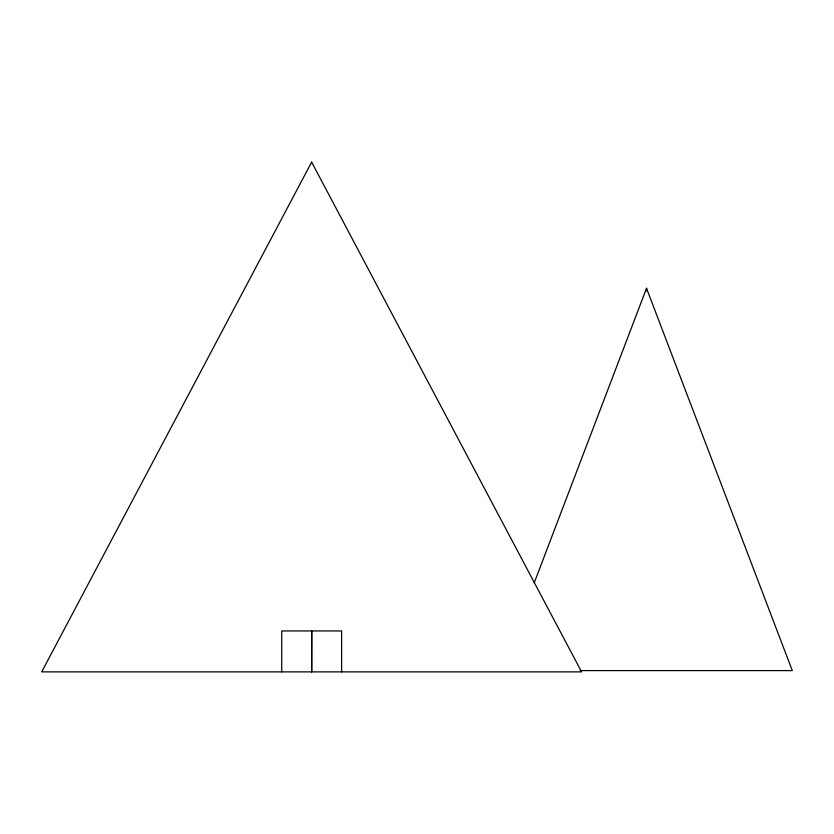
<?xml version="1.0" encoding="UTF-8"?>
<svg xmlns="http://www.w3.org/2000/svg" width="834" height="834" viewBox="0 0 834 834"><rect width="100%" height="100%" fill="white"/><g stroke="black" fill="none" stroke-linecap="round" stroke-linejoin="round"><path stroke-width="1.25" d="M534.187 582.935L646.527 288.283L792.3 670.599L580.151 670.599M646.527 288.283L646.527 290.878M341.617 671.881L341.617 630.942L281.736 630.942L281.736 671.881M311.645 162.119L41.7 671.881L581.59 671.881L311.645 162.119M311.718 671.881L311.718 630.942L311.645 671.881"/></g></svg>
